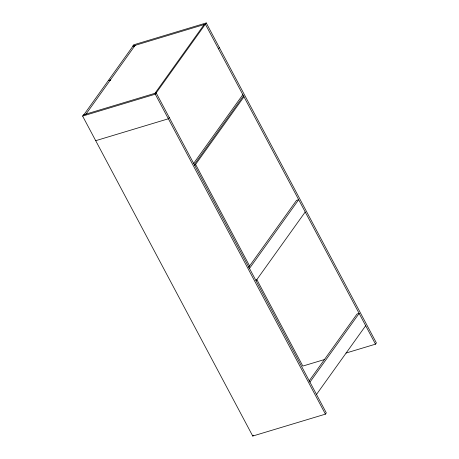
<?xml version="1.0" encoding="UTF-8"?>
<svg xmlns="http://www.w3.org/2000/svg" width="459" height="459" viewBox="0 0 459 459"><rect width="100%" height="100%" fill="white"/><g stroke="black" fill="none" stroke-linecap="round" stroke-linejoin="round"><path stroke-width="0.69" d="M82.614 116.081L83.504 114.836L156.18 92.93L326.309 412.899L325.42 414.144L252.743 436.05L82.614 116.081L155.285 94.181L206.257 22.95L376.386 342.919L375.496 344.164L346.011 353.051M135.112 45.372L85.856 114.302L83.739 114.939L108.175 80.784L110.298 80.147M154.97 93.297L204.157 24.562M169.268 117.544L168.373 118.789L95.702 140.695M218.455 48.809L219.345 47.564M193.641 163.387L242.828 94.652M194.295 164.615L243.482 95.879M194.788 165.538L243.97 96.803M248.617 267.316L296.554 200.325L298.677 199.688L249.489 268.423M256.03 280.73L305.218 211.995M252.743 436.05L253.334 435.218M309.079 381.022L357.016 314.036L359.139 313.399L309.951 382.135M316.492 394.442L365.68 325.701M206.257 22.95L133.58 44.856L132.691 46.101L205.368 24.195L375.496 344.164M134.837 45.848L132.72 46.491L108.278 80.646L110.401 80.004M324.76 359.454L302.82 366.07L256.747 279.422M195.545 164.316L249.69 266.14M155.285 94.181L325.42 414.144"/></g></svg>
